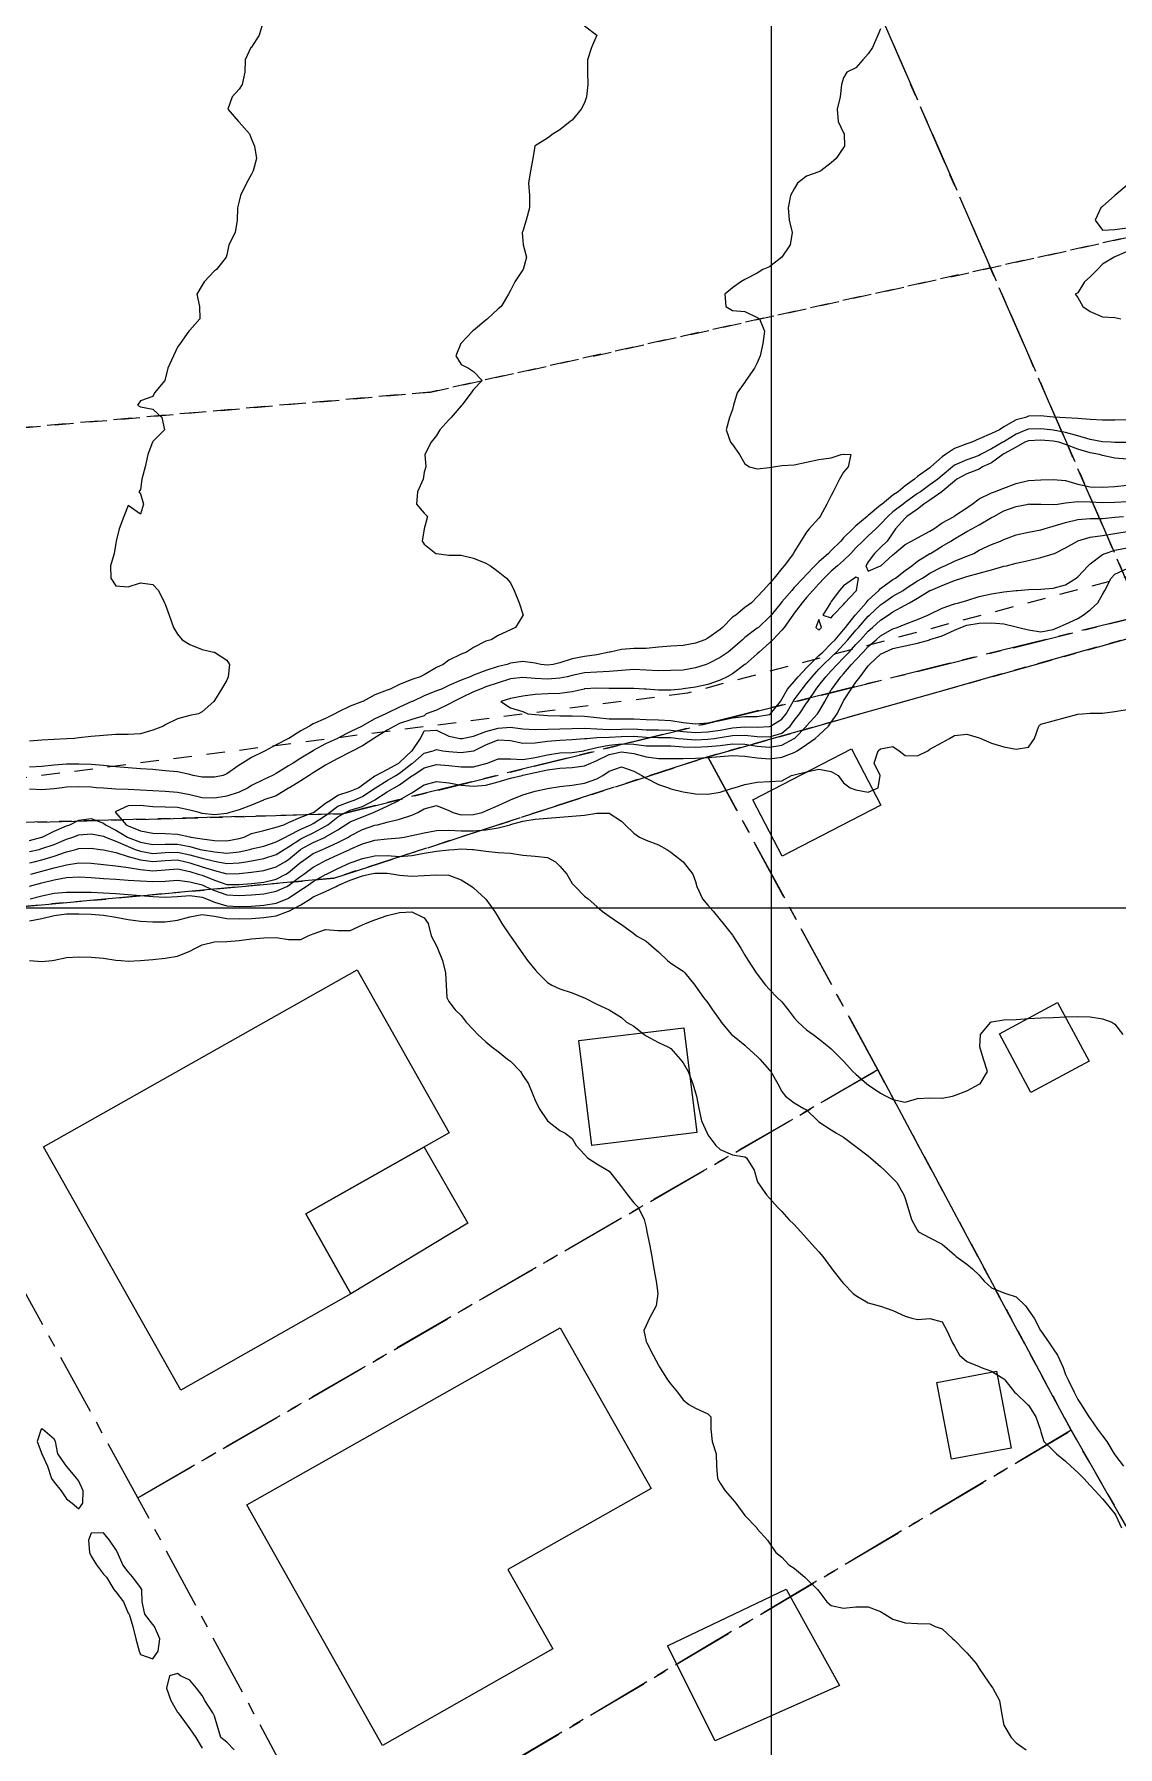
# Model space of a CAD drawing. Header units: centimetres. Extents: x 0 to 642158, y -847 to 649707.
# Drawn here: x 617536.9 to 617580.9, y 621053.4 to 621122.8 of the extents above; entities that cross this region are included whole.
import ezdxf

# ---------------------------------------------------------------- set-up
doc = ezdxf.new("R2010")
doc.units = ezdxf.units.CM
doc.header["$MEASUREMENT"] = 0
doc.linetypes.add('CENTERX2', pattern=[4, 2.5, -0.5, 0.5, -0.5])
doc.linetypes.add('JIS_02_0.7', pattern=[1.35, 0.75, -0.6])
for name, color, linetype, lineweight in [('MEV_grille', 254, 'Continuous', 9), ('WAL_parcellaire agricole', 7, 'JIS_02_0.7', 25), ('WAL_topographie 0.5', 253, 'Continuous', 20)]:
    doc.layers.add(name, color=color, linetype=linetype, lineweight=lineweight)
doc.layers.add('SPW_batiments', color=7, linetype='Continuous')
doc.layers.add('SPW_parcellaire cadastral', color=7, linetype='CENTERX2', lineweight=25, true_color=0xff0542)

# ---------------------------------------------------------------- blocks, each defined once
blk = doc.blocks.new('*U114')
at = {"layer": 'MEV_grille', "transparency": 33554687}
blk.add_lwpolyline([(-1338.461, 0), (1338.461, 0)], dxfattribs=at)
blk = doc.blocks.new('*U115')
at = {"layer": 'MEV_grille', "color": 0, "linetype": 'ByBlock', "lineweight": -2, "transparency": 16777216}
blk.add_blockref('*U114', (0, -1300), dxfattribs=at)
blk = doc.blocks.new('*U112')
at = {"layer": 'MEV_grille', "transparency": 33554687}
blk.add_lwpolyline([(0, 1825.476), (0, -1825.476)], dxfattribs=at)
blk = doc.blocks.new('*U113')
at = {"layer": 'MEV_grille', "color": 0, "linetype": 'ByBlock', "lineweight": -2, "transparency": 16777216}
blk.add_blockref('*U112', (2200, 0), dxfattribs=at)

msp = doc.modelspace()

# ---------------------------------------------------------------- linework, layer by layer
at = {"layer": 'SPW_batiments'}
for points in [[(617571.259, 621091.541), (617567.259, 621089.474), (617566.075, 621091.757), (617570.074, 621093.824), (617571.259, 621091.541)], [(617553.76, 621078.256), (617547.944, 621074.972), (617549.777, 621071.738), (617542.878, 621067.821), (617537.311, 621077.687), (617550.025, 621084.872), (617553.76, 621078.256)], [(617579.71, 621081.159), (617577.343, 621079.891), (617576.076, 621082.275), (617578.425, 621083.541), (617579.71, 621081.159)], [(617559.543, 621077.75), (617559.023, 621081.998), (617563.273, 621082.519), (617563.794, 621078.271), (617559.543, 621077.75)], [(617554.512, 621074.598), (617549.777, 621071.738), (617547.944, 621074.972), (617552.737, 621077.678), (617552.746, 621077.682), (617554.512, 621074.598)], [(617561.945, 621063.84), (617556.145, 621060.556), (617557.963, 621057.339), (617551.063, 621053.423), (617545.562, 621063.172), (617558.261, 621070.356), (617561.945, 621063.84)], [(617576.545, 621065.475), (617574.128, 621065.025), (617573.527, 621068.141), (617575.944, 621068.591), (617576.545, 621065.475)], [(617564.542, 621053.616), (617562.613, 621057.469), (617567.425, 621059.753), (617569.591, 621055.859), (617564.542, 621053.616)]]:
    msp.add_lwpolyline(points, dxfattribs=at)
at = {"layer": 'SPW_parcellaire cadastral'}
for points in [[(617538.237, 621199.46), (617592.196, 621217.455), (617645.679, 621116.604), (617635.583, 621112.981), (617621.517, 621109.888), (617595.424, 621102.277), (617581.841, 621099.219), (617538.237, 621199.46)], [(617538.237, 621199.46), (617581.841, 621099.219), (617549.441, 621091.194), (617513.087, 621090.2), (617490.744, 621161.536), (617488.605, 621168.331), (617485.609, 621177.591), (617515.448, 621190.015), (617538.237, 621199.46)], [(617490.091, 621092.931), (617513.087, 621090.2), (617549.441, 621091.194), (617581.841, 621099.219), (617595.424, 621102.277), (617564.249, 621093.504), (617549.086, 621088.582), (617528.392, 621086.69), (617480.518, 621088.112), (617457.76, 621092.256), (617490.091, 621092.931)], [(617564.249, 621093.504), (617595.424, 621102.277), (617602.765, 621087.791), (617592.493, 621082.147), (617600.315, 621068.351), (617583.188, 621058.863), (617578.975, 621066.199), (617571.135, 621080.808), (617564.249, 621093.504)], [(617564.249, 621093.504), (617571.135, 621080.808), (617541.142, 621063.459), (617528.392, 621086.69), (617549.086, 621088.582), (617564.249, 621093.504)], [(617549.174, 621048.533), (617541.142, 621063.459), (617571.135, 621080.808), (617578.975, 621066.199), (617549.174, 621048.533)], [(617583.188, 621058.863), (617587.614, 621050.421), (617557.739, 621032.75), (617549.174, 621048.533), (617578.975, 621066.199), (617583.188, 621058.863)]]:
    msp.add_lwpolyline(points, dxfattribs=at)
at = {"layer": 'WAL_parcellaire agricole'}
for points in [[(617721.396, 621168.036), (617718.834, 621146.973), (617704.834, 621139.972), (617679.836, 621129.969), (617644.838, 621117.965), (617581.84, 621100.958), (617563.418, 621096.083), (617532.309, 621092.109), (617481.799, 621094.913), (617463.342, 621096.144), (617450.14, 621094.49), (617443.443, 621090.541), (617438.243, 621090.441), (617434.143, 621089.54), (617429.644, 621085.54), (617425.044, 621083.839), (617422.244, 621084.839), (617413.142, 621102.738)], [(617413.228, 621107.04), (617421.575, 621104.22), (617424.591, 621105.439), (617441.341, 621107.941), (617461.341, 621107.443), (617494.841, 621106.281), (617524.34, 621105.784), (617553.006, 621108.287), (617587.588, 621115.958), (617629.004, 621126.63), (617667.668, 621140.134), (617721.396, 621168.036)], [(617721.396, 621168.036), (617667.668, 621140.134), (617629.004, 621126.63), (617587.588, 621115.958), (617553.006, 621108.287), (617524.34, 621105.784), (617494.841, 621106.281), (617461.341, 621107.443), (617441.341, 621107.941), (617424.591, 621105.439), (617421.575, 621104.22), (617413.228, 621107.04)]]:
    msp.add_lwpolyline(points, dxfattribs=at)
at = {"layer": 'WAL_topographie 0.5'}
for points in [[(617546.203, 621123.25), (617546.056, 621122.75), (617545.75, 621122.275), (617545.726, 621122.25), (617545.489, 621121.75), (617545.483, 621121.25), (617545.375, 621120.75), (617545.25, 621120.568), (617544.97, 621120.25), (617544.794, 621119.75), (617545.227, 621119.25), (617545.25, 621119.233), (617545.662, 621118.75), (617545.75, 621118.536), (617545.871, 621118.25), (617545.945, 621117.75), (617545.811, 621117.25), (617545.75, 621117.125), (617545.541, 621116.75), (617545.302, 621116.25), (617545.25, 621116.023), (617545.179, 621115.75), (617545.172, 621115.25), (617545.083, 621114.75), (617544.824, 621114.25), (617544.75, 621113.85), (617544.725, 621113.75), (617544.325, 621113.25), (617544.25, 621113.205), (617543.833, 621112.75), (617543.75, 621112.619), (617543.526, 621112.25), (617543.641, 621111.75), (617543.659, 621111.25), (617543.25, 621110.8), (617543.202, 621110.75), (617542.85, 621110.25), (617542.75, 621110.103), (617542.592, 621109.75), (617542.35, 621109.25), (617542.25, 621108.806), (617542.231, 621108.75), (617541.813, 621108.25), (617541.75, 621108.107), (617541.25, 621107.932), (617541.132, 621107.75), (617541.25, 621107.687), (617541.75, 621107.594), (617542.117, 621107.25), (617542.221, 621106.75), (617541.75, 621106.279), (617541.732, 621106.25), (617541.55, 621105.75), (617541.437, 621105.25), (617541.295, 621104.75), (617541.25, 621104.333), (617541.179, 621104.25), (617541.25, 621104.167), (617541.375, 621103.75), (617541.25, 621103.333), (617540.75, 621103.688), (617540.575, 621103.25), (617540.38, 621102.75), (617540.267, 621102.25), (617540.25, 621102.167), (617540.176, 621101.75), (617540.033, 621101.25), (617540.045, 621100.75), (617540.25, 621100.428), (617540.75, 621100.398), (617541.25, 621100.548), (617541.75, 621100.489), (617541.978, 621100.25), (617542.216, 621099.75), (617542.25, 621099.685), (617542.406, 621099.25), (617542.58, 621098.75), (617542.75, 621098.477), (617542.942, 621098.25), (617543.25, 621098.056), (617543.75, 621097.855), (617544.214, 621097.75), (617544.25, 621097.738), (617544.75, 621097.422), (617544.86, 621097.25), (617544.8, 621096.75), (617544.75, 621096.611), (617544.533, 621096.25), (617544.25, 621095.778), (617544.224, 621095.75), (617543.75, 621095.321), (617543.6, 621095.25), (617543.25, 621095.177), (617542.75, 621095.038), (617542.25, 621094.792), (617542.18, 621094.75), (617541.75, 621094.586), (617541.25, 621094.431), (617540.75, 621094.4), (617540.25, 621094.407), (617539.75, 621094.361), (617539.25, 621094.324), (617538.75, 621094.275), (617538.571, 621094.25), (617538.25, 621094.224), (617537.75, 621094.198), (617537.25, 621094.171), (617536.75, 621094.138)], [(617559.25, 621123.139), (617559.75, 621122.75), (617559.75, 621122.75), (617559.75, 621122.75), (617559.53, 621122.25), (617559.368, 621121.75), (617559.375, 621121.25), (617559.378, 621120.75), (617559.331, 621120.25), (617559.25, 621120.012), (617559.116, 621119.75), (617558.75, 621119.309), (617558.663, 621119.25), (617558.25, 621118.923), (617557.972, 621118.75), (617557.75, 621118.576), (617557.25, 621118.266), (617557.239, 621118.25), (617557.155, 621117.75), (617557.061, 621117.25), (617556.978, 621116.75), (617557.023, 621116.25), (617557.015, 621115.75), (617556.886, 621115.25), (617556.75, 621114.809), (617556.723, 621114.75), (617556.75, 621114.417), (617556.762, 621114.25), (617556.891, 621113.75), (617556.76, 621113.25), (617556.75, 621113.236), (617556.423, 621112.75), (617556.25, 621112.411), (617556.17, 621112.25), (617555.864, 621111.75), (617555.75, 621111.664), (617555.321, 621111.25), (617555.25, 621111.197), (617554.75, 621110.784), (617554.71, 621110.75), (617554.25, 621110.267), (617554.234, 621110.25), (617554.03, 621109.75), (617554.25, 621109.406), (617554.544, 621109.25), (617554.75, 621109.115), (617555.102, 621108.75), (617554.75, 621108.385), (617554.658, 621108.25), (617554.269, 621107.75), (617554.25, 621107.731), (617553.839, 621107.25), (617553.75, 621107.158), (617553.384, 621106.75), (617553.25, 621106.53), (617553.025, 621106.25), (617552.779, 621105.75), (617552.818, 621105.25), (617552.75, 621105.036), (617552.702, 621104.75), (617552.472, 621104.25), (617552.44, 621103.75), (617552.75, 621103.375), (617552.88, 621103.25), (617552.75, 621102.75), (617552.75, 621102.75), (617552.668, 621102.25), (617552.75, 621102.125), (617553.215, 621101.75), (617553.25, 621101.738), (617553.75, 621101.682), (617554.25, 621101.675), (617554.75, 621101.555), (617555.25, 621101.353), (617555.432, 621101.25), (617555.75, 621101.017), (617556.083, 621100.75), (617556.25, 621100.56), (617556.401, 621100.25), (617556.6, 621099.75), (617556.75, 621099.281), (617556.76, 621099.25), (617556.75, 621099.233), (617556.452, 621098.75), (617556.25, 621098.652), (617555.75, 621098.42), (617555.461, 621098.25), (617555.25, 621098.193), (617554.75, 621097.936), (617554.466, 621097.75), (617554.25, 621097.657), (617553.75, 621097.422), (617553.513, 621097.25), (617553.25, 621097.119), (617552.75, 621096.829), (617552.583, 621096.75), (617552.25, 621096.64), (617551.75, 621096.435), (617551.364, 621096.25), (617551.25, 621096.209), (617550.75, 621096.017), (617550.256, 621095.75), (617550.25, 621095.747), (617549.75, 621095.554), (617549.25, 621095.317), (617549.132, 621095.25), (617548.75, 621095.06), (617548.25, 621094.837), (617548.105, 621094.75), (617547.75, 621094.552), (617547.267, 621094.25), (617547.25, 621094.24), (617546.75, 621093.988), (617546.308, 621093.75), (617546.25, 621093.72), (617545.75, 621093.467), (617545.384, 621093.25), (617545.25, 621093.162), (617544.75, 621092.81), (617544.599, 621092.75), (617544.25, 621092.67), (617543.75, 621092.68), (617543.385, 621092.75), (617543.25, 621092.783), (617542.75, 621092.886), (617542.25, 621092.937), (617541.75, 621092.981), (617541.25, 621093.02), (617540.75, 621093.053), (617540.25, 621093.102), (617539.75, 621093.153), (617539.25, 621093.188), (617538.75, 621093.208), (617538.25, 621093.208), (617537.75, 621093.165), (617537.25, 621093.111), (617536.75, 621093.084)], [(617571.25, 621123.018), (617571.141, 621122.75), (617570.926, 621122.25), (617570.75, 621122), (617570.529, 621121.75), (617570.25, 621121.434), (617569.881, 621121.25), (617569.75, 621121.023), (617569.662, 621120.75), (617569.609, 621120.25), (617569.484, 621119.75), (617569.53, 621119.25), (617569.75, 621118.792), (617569.768, 621118.75), (617569.786, 621118.25), (617569.75, 621118.2), (617569.45, 621117.75), (617569.25, 621117.583), (617568.821, 621117.25), (617568.75, 621117.215), (617568.25, 621117.037), (617567.875, 621116.75), (617567.75, 621116.525), (617567.597, 621116.25), (617567.507, 621115.75), (617567.55, 621115.25), (617567.662, 621114.75), (617567.583, 621114.25), (617567.25, 621113.75), (617567.25, 621113.75), (617566.75, 621113.358), (617566.479, 621113.25), (617566.25, 621113.109), (617565.75, 621112.845), (617565.591, 621112.75), (617565.25, 621112.516), (617564.935, 621112.25), (617564.977, 621111.75), (617565.25, 621111.6), (617565.75, 621111.56), (617566.25, 621111.314), (617566.347, 621111.25), (617566.54, 621110.75), (617566.474, 621110.25), (617566.37, 621109.75), (617566.25, 621109.479), (617566.138, 621109.25), (617565.788, 621108.75), (617565.75, 621108.683), (617565.433, 621108.25), (617565.293, 621107.75), (617565.25, 621107.583), (617565.129, 621107.25), (617564.988, 621106.75), (617565.172, 621106.25), (617565.25, 621106.16), (617565.536, 621105.75), (617565.75, 621105.375), (617565.94, 621105.25), (617566.25, 621105.179), (617566.75, 621105.228), (617566.904, 621105.25), (617567.25, 621105.309), (617567.75, 621105.341), (617568.25, 621105.446), (617568.75, 621105.559), (617569.25, 621105.617), (617569.65, 621105.75), (617569.75, 621105.773), (617570.05, 621105.75), (617569.931, 621105.25), (617569.75, 621105.047), (617569.586, 621104.75), (617569.325, 621104.25), (617569.25, 621104.095), (617569.069, 621103.75), (617568.807, 621103.25), (617568.75, 621103.179), (617568.352, 621102.75), (617568.25, 621102.605), (617568.023, 621102.25), (617567.75, 621101.816), (617567.715, 621101.75), (617567.345, 621101.25), (617567.25, 621101.129), (617566.937, 621100.75), (617566.75, 621100.523), (617566.493, 621100.25), (617566.25, 621099.984), (617566.012, 621099.75), (617565.75, 621099.55), (617565.377, 621099.25), (617565.25, 621099.157), (617564.847, 621098.75), (617564.75, 621098.664), (617564.25, 621098.316), (617564.127, 621098.25), (617563.75, 621098.105), (617563.25, 621098.009), (617562.75, 621097.986), (617562.25, 621097.941), (617561.75, 621097.899), (617561.25, 621097.892), (617560.75, 621097.858), (617560.288, 621097.75), (617560.25, 621097.744), (617559.75, 621097.642), (617559.25, 621097.568), (617558.75, 621097.474), (617558.25, 621097.307), (617557.983, 621097.25), (617557.75, 621097.22), (617557.48, 621097.25), (617557.25, 621097.293), (617556.75, 621097.368), (617556.25, 621097.293), (617556.106, 621097.25), (617555.75, 621097.16), (617555.25, 621097.007), (617554.75, 621096.812), (617554.606, 621096.75), (617554.25, 621096.615), (617553.75, 621096.397), (617553.443, 621096.25), (617553.25, 621096.171), (617552.75, 621095.974), (617552.273, 621095.75), (617552.25, 621095.739), (617551.75, 621095.512), (617551.25, 621095.276), (617551.198, 621095.25), (617550.75, 621095.036), (617550.25, 621094.759), (617550.231, 621094.75), (617549.75, 621094.519), (617549.25, 621094.258), (617549.233, 621094.25), (617548.75, 621094.025), (617548.25, 621093.754), (617548.244, 621093.75), (617547.75, 621093.449), (617547.439, 621093.25), (617547.25, 621093.138), (617546.75, 621092.829), (617546.601, 621092.75), (617546.25, 621092.585), (617545.75, 621092.34), (617545.611, 621092.25), (617545.25, 621092.075), (617544.75, 621091.901), (617544.25, 621091.823), (617543.75, 621091.838), (617543.25, 621091.957), (617542.75, 621092.06), (617542.25, 621092.096), (617541.75, 621092.123), (617541.25, 621092.156), (617540.75, 621092.176), (617540.25, 621092.196), (617539.75, 621092.227), (617539.456, 621092.25), (617539.25, 621092.266), (617538.75, 621092.288), (617538.25, 621092.272), (617538.077, 621092.25), (617537.75, 621092.206), (617537.25, 621092.168), (617536.75, 621092.191)], [(617581.25, 621116.671), (617580.75, 621116.25), (617580.75, 621116.25), (617580.25, 621115.81), (617580.177, 621115.75), (617579.954, 621115.25), (617580.25, 621114.844), (617580.75, 621114.88), (617581.25, 621114.947)], [(617581.25, 621113.986), (617580.75, 621113.776), (617580.72, 621113.75), (617580.25, 621113.473), (617580.042, 621113.25), (617579.75, 621112.958), (617579.519, 621112.75), (617579.25, 621112.311), (617579.139, 621112.25), (617579.25, 621112.117), (617579.446, 621111.75), (617579.75, 621111.557), (617580.25, 621111.341), (617580.75, 621111.314), (617580.984, 621111.25)], [(617581.25, 621107.168), (617580.75, 621107.153), (617580.25, 621107.148), (617579.75, 621107.173), (617579.25, 621107.214), (617578.75, 621107.241), (617578.511, 621107.25), (617578.25, 621107.268), (617577.75, 621107.326), (617577.25, 621107.304), (617577.118, 621107.25), (617576.75, 621107.157), (617576.25, 621106.872), (617576.069, 621106.75), (617575.75, 621106.606), (617575.25, 621106.393), (617574.955, 621106.25), (617574.75, 621106.186), (617574.25, 621106.006), (617573.883, 621105.75), (617573.75, 621105.662), (617573.288, 621105.25), (617573.25, 621105.22), (617572.75, 621104.867), (617572.619, 621104.75), (617572.25, 621104.488), (617571.961, 621104.25), (617571.75, 621104.106), (617571.309, 621103.75), (617571.25, 621103.702), (617570.75, 621103.285), (617570.708, 621103.25), (617570.25, 621102.868), (617570.131, 621102.75), (617569.75, 621102.374), (617569.633, 621102.25), (617569.25, 621101.865), (617569.139, 621101.75), (617568.75, 621101.405), (617568.591, 621101.25), (617568.25, 621100.898), (617568.114, 621100.75), (617567.75, 621100.36), (617567.649, 621100.25), (617567.25, 621099.783), (617567.221, 621099.75), (617566.814, 621099.25), (617566.75, 621099.175), (617566.297, 621098.75), (617566.25, 621098.71), (617565.75, 621098.333), (617565.655, 621098.25), (617565.25, 621097.889), (617565.075, 621097.75), (617564.75, 621097.522), (617564.25, 621097.276), (617564.185, 621097.25), (617563.75, 621097.103), (617563.25, 621097.02), (617562.75, 621096.996), (617562.25, 621096.988), (617561.75, 621097.014), (617561.25, 621097.04), (617560.75, 621097.005), (617560.25, 621096.954), (617559.75, 621096.936), (617559.25, 621096.902), (617558.75, 621096.803), (617558.54, 621096.75), (617558.25, 621096.685), (617557.75, 621096.648), (617557.25, 621096.674), (617556.75, 621096.71), (617556.25, 621096.657), (617555.75, 621096.506), (617555.25, 621096.334), (617555.026, 621096.25), (617554.75, 621096.133), (617554.25, 621095.892), (617553.945, 621095.75), (617553.75, 621095.629), (617553.25, 621095.397), (617552.824, 621095.25), (617552.75, 621095.16), (617552.25, 621095.009), (617551.75, 621094.853), (617551.549, 621094.75), (617551.25, 621094.579), (617550.75, 621094.275), (617550.71, 621094.25), (617550.25, 621093.953), (617549.853, 621093.75), (617549.75, 621093.69), (617549.25, 621093.438), (617548.901, 621093.25), (617548.75, 621093.161), (617548.25, 621092.852), (617548.086, 621092.75), (617547.75, 621092.527), (617547.283, 621092.25), (617547.25, 621092.225), (617546.75, 621091.92), (617546.25, 621091.755), (617546.237, 621091.75), (617545.75, 621091.547), (617545.25, 621091.351), (617544.872, 621091.25), (617544.75, 621091.204), (617544.25, 621091.144), (617543.75, 621091.203), (617543.63, 621091.25), (617543.25, 621091.343), (617542.75, 621091.441), (617542.25, 621091.455), (617541.75, 621091.471), (617541.25, 621091.526), (617540.75, 621091.519), (617540.25, 621091.278), (617540.225, 621091.25), (617540.25, 621091.23), (617540.66, 621090.75), (617540.75, 621090.698), (617541.25, 621090.504), (617541.75, 621090.406), (617542.25, 621090.396), (617542.75, 621090.368), (617543.25, 621090.262), (617543.286, 621090.25), (617543.75, 621090.177), (617544.25, 621090.11), (617544.75, 621090.098), (617545.25, 621090.195), (617545.45, 621090.25), (617545.75, 621090.389), (617546.25, 621090.521), (617546.75, 621090.649), (617547.059, 621090.75), (617547.25, 621090.839), (617547.75, 621091.05), (617548.25, 621091.246), (617548.257, 621091.25), (617548.75, 621091.626), (617548.947, 621091.75), (617549.25, 621091.946), (617549.75, 621092.103), (617550.089, 621092.25), (617550.25, 621092.369), (617550.75, 621092.729), (617550.788, 621092.75), (617551.25, 621092.991), (617551.717, 621093.25), (617551.75, 621093.275), (617552.25, 621093.74), (617552.261, 621093.75), (617552.602, 621094.25), (617552.75, 621094.553), (617553.25, 621094.582), (617553.75, 621094.335), (617554.2, 621094.25), (617554.25, 621094.244), (617554.285, 621094.25), (617554.75, 621094.333), (617555.25, 621094.523), (617555.75, 621094.666), (617556.25, 621094.7), (617556.75, 621094.642), (617557.25, 621094.614), (617557.75, 621094.628), (617558.25, 621094.639), (617558.75, 621094.651), (617559.25, 621094.658), (617559.75, 621094.64), (617560.25, 621094.614), (617560.75, 621094.622), (617561.25, 621094.632), (617561.75, 621094.601), (617562.25, 621094.589), (617562.75, 621094.583), (617563.25, 621094.524), (617563.75, 621094.49), (617564.25, 621094.513), (617564.75, 621094.58), (617565.25, 621094.675), (617565.75, 621094.716), (617566.25, 621094.705), (617566.75, 621094.737), (617566.782, 621094.75), (617567.25, 621095.025), (617567.425, 621095.25), (617567.711, 621095.75), (617567.75, 621095.81), (617568.066, 621096.25), (617568.25, 621096.472), (617568.471, 621096.75), (617568.75, 621097.049), (617568.942, 621097.25), (617569.25, 621097.543), (617569.456, 621097.75), (617569.75, 621098.058), (617569.928, 621098.25), (617570.25, 621098.634), (617570.355, 621098.75), (617570.75, 621099.203), (617570.801, 621099.25), (617571.25, 621099.669), (617571.367, 621099.75), (617571.75, 621100.013), (617572.16, 621100.25), (617572.25, 621100.308), (617572.75, 621100.629), (617572.948, 621100.75), (617573.25, 621100.947), (617573.75, 621101.205), (617573.852, 621101.25), (617574.25, 621101.432), (617574.75, 621101.63), (617575.036, 621101.75), (617575.25, 621101.872), (617575.75, 621102.106), (617576.114, 621102.25), (617576.25, 621102.313), (617576.75, 621102.504), (617577.25, 621102.603), (617577.75, 621102.703), (617577.886, 621102.75), (617578.25, 621102.849), (617578.75, 621102.997), (617579.25, 621103.124), (617579.75, 621103.167), (617580.25, 621103.165), (617580.75, 621103.21), (617581.095, 621103.25)], [(617581.25, 621106.248), (617580.75, 621106.243), (617580.595, 621106.25), (617580.25, 621106.268), (617579.75, 621106.363), (617579.25, 621106.511), (617578.75, 621106.647), (617578.25, 621106.737), (617578.142, 621106.75), (617577.75, 621106.8), (617577.25, 621106.782), (617577.171, 621106.75), (617576.75, 621106.586), (617576.25, 621106.273), (617576.211, 621106.25), (617575.75, 621105.992), (617575.3, 621105.75), (617575.25, 621105.722), (617574.75, 621105.546), (617574.25, 621105.32), (617574.16, 621105.25), (617573.75, 621104.899), (617573.572, 621104.75), (617573.25, 621104.522), (617572.864, 621104.25), (617572.75, 621104.169), (617572.25, 621103.81), (617572.17, 621103.75), (617571.75, 621103.432), (617571.538, 621103.25), (617571.25, 621102.938), (617571.054, 621102.75), (617570.75, 621102.455), (617570.525, 621102.25), (617570.25, 621101.968), (617570.042, 621101.75), (617569.75, 621101.455), (617569.51, 621101.25), (617569.25, 621101.028), (617568.958, 621100.75), (617568.75, 621100.518), (617568.504, 621100.25), (617568.25, 621099.961), (617568.067, 621099.75), (617567.75, 621099.319), (617567.699, 621099.25), (617567.336, 621098.75), (617567.25, 621098.641), (617566.875, 621098.25), (617566.75, 621098.116), (617566.331, 621097.75), (617566.25, 621097.67), (617565.765, 621097.25), (617565.75, 621097.238), (617565.25, 621096.864), (617565.026, 621096.75), (617564.75, 621096.611), (617564.25, 621096.434), (617563.75, 621096.322), (617563.25, 621096.255), (617563.191, 621096.25), (617562.75, 621096.206), (617562.25, 621096.199), (617561.75, 621096.245), (617561.683, 621096.25), (617561.25, 621096.275), (617560.75, 621096.272), (617560.25, 621096.274), (617559.75, 621096.278), (617559.25, 621096.252), (617559.238, 621096.25), (617558.75, 621096.142), (617558.25, 621096.063), (617557.75, 621096.05), (617557.25, 621096.025), (617556.75, 621095.959), (617556.25, 621095.859), (617555.858, 621095.75), (617556.25, 621095.489), (617556.75, 621095.339), (617556.948, 621095.25), (617557.25, 621095.212), (617557.75, 621095.174), (617558.25, 621095.169), (617558.75, 621095.168), (617559.25, 621095.143), (617559.75, 621095.1), (617560.25, 621095.047), (617560.75, 621095.037), (617561.25, 621095.046), (617561.75, 621095.015), (617562.25, 621094.996), (617562.75, 621094.979), (617563.25, 621094.898), (617563.75, 621094.845), (617564.25, 621094.881), (617564.75, 621094.978), (617565.25, 621095.088), (617565.75, 621095.129), (617566.25, 621095.138), (617566.75, 621095.223), (617566.79, 621095.25), (617567.199, 621095.75), (617567.25, 621095.838), (617567.475, 621096.25), (617567.75, 621096.558), (617567.907, 621096.75), (617568.25, 621097.115), (617568.375, 621097.25), (617568.75, 621097.604), (617568.904, 621097.75), (617569.25, 621098.09), (617569.402, 621098.25), (617569.75, 621098.653), (617569.83, 621098.75), (617570.226, 621099.25), (617570.25, 621099.277), (617570.666, 621099.75), (617570.75, 621099.849), (617571.173, 621100.25), (617571.25, 621100.323), (617571.75, 621100.688), (617571.849, 621100.75), (617572.25, 621101.06), (617572.519, 621101.25), (617572.75, 621101.427), (617573.25, 621101.739), (617573.27, 621101.75), (617573.75, 621102.042), (617574.097, 621102.25), (617574.25, 621102.343), (617574.75, 621102.639), (617574.953, 621102.75), (617575.25, 621102.906), (617575.75, 621103.199), (617575.836, 621103.25), (617576.25, 621103.467), (617576.75, 621103.651), (617577.244, 621103.75), (617577.25, 621103.751), (617577.3, 621103.75), (617577.75, 621103.738), (617578.25, 621103.727), (617578.422, 621103.75), (617578.75, 621103.794), (617579.25, 621103.847), (617579.75, 621103.834), (617580.25, 621103.817), (617580.75, 621103.826), (617581.25, 621103.846)], [(617581.25, 621105.569), (617580.75, 621105.606), (617580.25, 621105.712), (617580.118, 621105.75), (617579.75, 621105.825), (617579.25, 621105.967), (617578.75, 621106.159), (617578.482, 621106.25), (617578.25, 621106.301), (617577.75, 621106.341), (617577.25, 621106.309), (617577.099, 621106.25), (617576.75, 621106.056), (617576.25, 621105.777), (617576.202, 621105.75), (617575.75, 621105.416), (617575.377, 621105.25), (617575.25, 621105.167), (617574.75, 621104.979), (617574.336, 621104.75), (617574.25, 621104.671), (617573.75, 621104.263), (617573.73, 621104.25), (617573.25, 621103.91), (617573.006, 621103.75), (617572.75, 621103.537), (617572.315, 621103.25), (617572.25, 621103.178), (617571.849, 621102.75), (617571.75, 621102.587), (617571.512, 621102.25), (617571.25, 621101.981), (617570.999, 621101.75), (617570.75, 621101.408), (617570.647, 621101.25), (617570.75, 621101.032), (617571.25, 621101.238), (617571.266, 621101.25), (617571.75, 621101.692), (617571.817, 621101.75), (617572.25, 621102.107), (617572.5, 621102.25), (617572.75, 621102.383), (617573.25, 621102.65), (617573.404, 621102.75), (617573.75, 621102.986), (617574.228, 621103.25), (617574.25, 621103.266), (617574.75, 621103.6), (617574.959, 621103.75), (617575.25, 621103.962), (617575.75, 621104.206), (617575.872, 621104.25), (617576.25, 621104.394), (617576.75, 621104.582), (617577.25, 621104.709), (617577.75, 621104.728), (617578.25, 621104.748), (617578.75, 621104.698), (617579.25, 621104.551), (617579.75, 621104.45), (617580.25, 621104.431), (617580.75, 621104.463), (617581.25, 621104.512)], [(617536.75, 621090.114), (617537.25, 621090.245), (617537.262, 621090.25), (617537.75, 621090.487), (617538.25, 621090.705), (617538.379, 621090.75), (617538.75, 621090.936), (617539.25, 621090.997), (617539.75, 621090.814), (617539.826, 621090.75), (617540.25, 621090.529), (617540.723, 621090.25), (617540.75, 621090.236), (617541.25, 621090.039), (617541.75, 621089.948), (617542.25, 621089.966), (617542.75, 621089.964), (617543.25, 621089.867), (617543.67, 621089.75), (617543.75, 621089.73), (617544.25, 621089.644), (617544.75, 621089.595), (617545.25, 621089.653), (617545.685, 621089.75), (617545.75, 621089.768), (617546.25, 621089.885), (617546.75, 621090.052), (617547.125, 621090.25), (617547.25, 621090.311), (617547.75, 621090.567), (617548.157, 621090.75), (617548.25, 621090.799), (617548.75, 621091.126), (617548.904, 621091.25), (617549.25, 621091.498), (617549.75, 621091.694), (617549.906, 621091.75), (617550.25, 621091.894), (617550.75, 621092.236), (617550.77, 621092.25), (617551.25, 621092.545), (617551.592, 621092.75), (617551.75, 621092.844), (617552.25, 621093.225), (617552.284, 621093.25), (617552.75, 621093.648), (617553.111, 621093.75), (617553.25, 621093.795), (617553.502, 621093.75), (617553.75, 621093.714), (617554.25, 621093.674), (617554.75, 621093.744), (617554.762, 621093.75), (617555.25, 621093.984), (617555.75, 621094.187), (617556.25, 621094.168), (617556.75, 621094.056), (617557.25, 621094.066), (617557.75, 621094.141), (617558.25, 621094.183), (617558.75, 621094.202), (617559.25, 621094.241), (617559.343, 621094.25), (617559.75, 621094.28), (617560.25, 621094.304), (617560.75, 621094.33), (617561.25, 621094.334), (617561.75, 621094.294), (617562.25, 621094.289), (617562.75, 621094.289), (617563.062, 621094.25), (617563.25, 621094.225), (617563.75, 621094.189), (617564.25, 621094.213), (617564.506, 621094.25), (617564.75, 621094.285), (617565.25, 621094.37), (617565.75, 621094.383), (617566.25, 621094.33), (617566.75, 621094.314), (617567.25, 621094.459), (617567.591, 621094.75), (617567.75, 621094.969), (617567.966, 621095.25), (617568.25, 621095.675), (617568.304, 621095.75), (617568.637, 621096.25), (617568.75, 621096.396), (617569.024, 621096.75), (617569.25, 621096.988), (617569.488, 621097.25), (617569.75, 621097.514), (617569.971, 621097.75), (617570.25, 621098.053), (617570.437, 621098.25), (617570.75, 621098.598), (617570.923, 621098.75), (617571.25, 621099.046), (617571.558, 621099.25), (617571.75, 621099.381), (617572.25, 621099.654), (617572.422, 621099.75), (617572.75, 621099.933), (617573.25, 621100.238), (617573.276, 621100.25), (617573.75, 621100.448), (617574.25, 621100.644), (617574.538, 621100.75), (617574.75, 621100.817), (617575.25, 621100.945), (617575.75, 621101.085), (617576.25, 621101.225), (617576.356, 621101.25), (617576.75, 621101.348), (617577.25, 621101.463), (617577.75, 621101.577), (617578.25, 621101.724), (617578.304, 621101.75), (617578.75, 621101.969), (617579.227, 621102.25), (617579.25, 621102.259), (617579.75, 621102.405), (617580.25, 621102.479), (617580.75, 621102.56), (617581.25, 621102.638)], [(617536.75, 621089.66), (617537.134, 621089.75), (617537.25, 621089.778), (617537.75, 621089.952), (617538.25, 621090.166), (617538.499, 621090.25), (617538.75, 621090.339), (617539.25, 621090.383), (617539.75, 621090.289), (617539.835, 621090.25), (617540.25, 621090.082), (617540.75, 621089.86), (617541.035, 621089.75), (617541.25, 621089.672), (617541.75, 621089.588), (617542.25, 621089.622), (617542.75, 621089.636), (617543.25, 621089.527), (617543.75, 621089.387), (617544.25, 621089.274), (617544.386, 621089.25), (617544.75, 621089.179), (617545.25, 621089.203), (617545.524, 621089.25), (617545.75, 621089.291), (617546.25, 621089.377), (617546.75, 621089.538), (617547.078, 621089.75), (617547.25, 621089.851), (617547.75, 621090.177), (617547.886, 621090.25), (617548.25, 621090.422), (617548.75, 621090.684), (617548.847, 621090.75), (617549.25, 621091.063), (617549.563, 621091.25), (617549.75, 621091.332), (617550.25, 621091.492), (617550.731, 621091.75), (617550.75, 621091.762), (617551.25, 621092.083), (617551.527, 621092.25), (617551.75, 621092.371), (617552.25, 621092.728), (617552.282, 621092.75), (617552.75, 621093.051), (617553.25, 621093.184), (617553.75, 621093.149), (617554.25, 621093.101), (617554.75, 621093.1), (617555.25, 621093.228), (617555.318, 621093.25), (617555.75, 621093.418), (617556.25, 621093.414), (617556.75, 621093.396), (617557.25, 621093.47), (617557.75, 621093.585), (617558.25, 621093.657), (617558.75, 621093.68), (617559.224, 621093.75), (617559.25, 621093.753), (617559.75, 621093.876), (617560.25, 621093.979), (617560.75, 621094.028), (617561.25, 621094.014), (617561.75, 621093.953), (617562.25, 621093.94), (617562.75, 621093.946), (617563.25, 621093.91), (617563.75, 621093.894), (617564.25, 621093.915), (617564.75, 621093.965), (617565.25, 621094.025), (617565.75, 621094.012), (617566.25, 621093.933), (617566.75, 621093.893), (617567.25, 621093.976), (617567.75, 621094.247), (617567.755, 621094.25), (617568.249, 621094.75), (617568.25, 621094.751), (617568.697, 621095.25), (617568.75, 621095.33), (617568.99, 621095.75), (617569.25, 621096.213), (617569.272, 621096.25), (617569.644, 621096.75), (617569.75, 621096.868), (617570.077, 621097.25), (617570.25, 621097.436), (617570.54, 621097.75), (617570.75, 621097.973), (617571.07, 621098.25), (617571.25, 621098.406), (617571.75, 621098.686), (617571.928, 621098.75), (617572.25, 621098.881), (617572.75, 621099.067), (617573.17, 621099.25), (617573.25, 621099.289), (617573.75, 621099.527), (617574.25, 621099.7), (617574.426, 621099.75), (617574.75, 621099.843), (617575.25, 621099.995), (617575.75, 621100.115), (617576.25, 621100.193), (617576.75, 621100.247), (617576.794, 621100.25), (617577.25, 621100.281), (617577.75, 621100.295), (617578.25, 621100.344), (617578.75, 621100.469), (617579.185, 621100.75), (617579.25, 621100.795), (617579.663, 621101.25), (617579.75, 621101.325), (617580.25, 621101.699), (617580.359, 621101.75), (617580.75, 621101.877), (617581.25, 621101.967)], [(617536.75, 621089.205), (617536.943, 621089.25), (617537.25, 621089.321), (617537.75, 621089.468), (617538.25, 621089.648), (617538.631, 621089.75), (617538.75, 621089.784), (617539.25, 621089.795), (617539.609, 621089.75), (617539.75, 621089.732), (617540.25, 621089.616), (617540.75, 621089.458), (617541.25, 621089.323), (617541.75, 621089.253), (617542.25, 621089.301), (617542.75, 621089.332), (617543.09, 621089.25), (617543.25, 621089.205), (617543.75, 621089.045), (617544.25, 621088.896), (617544.75, 621088.758), (617545.25, 621088.765), (617545.75, 621088.832), (617546.25, 621088.897), (617546.75, 621089.037), (617547.1, 621089.25), (617547.25, 621089.345), (617547.732, 621089.75), (617547.75, 621089.762), (617548.25, 621090.029), (617548.749, 621090.25), (617548.75, 621090.251), (617549.25, 621090.547), (617549.557, 621090.75), (617549.75, 621090.865), (617550.25, 621091.068), (617550.693, 621091.25), (617550.75, 621091.274), (617551.25, 621091.503), (617551.747, 621091.75), (617551.75, 621091.752), (617552.25, 621092.038), (617552.562, 621092.25), (617552.75, 621092.367), (617553.25, 621092.504), (617553.75, 621092.453), (617554.25, 621092.357), (617554.75, 621092.308), (617555.25, 621092.349), (617555.75, 621092.486), (617556.25, 621092.634), (617556.716, 621092.75), (617556.75, 621092.757), (617557.25, 621092.864), (617557.75, 621092.967), (617558.25, 621093.037), (617558.75, 621093.068), (617559.25, 621093.138), (617559.503, 621093.25), (617559.75, 621093.346), (617560.25, 621093.589), (617560.75, 621093.704), (617561.25, 621093.639), (617561.75, 621093.5), (617562.25, 621093.437), (617562.75, 621093.437), (617563.25, 621093.439), (617563.75, 621093.45), (617564.25, 621093.477), (617564.75, 621093.519), (617565.25, 621093.555), (617565.75, 621093.529), (617566.25, 621093.462), (617566.75, 621093.426), (617567.25, 621093.486), (617567.75, 621093.68), (617567.869, 621093.75), (617568.25, 621094), (617568.602, 621094.25), (617568.75, 621094.376), (617569.137, 621094.75), (617569.25, 621094.909), (617569.487, 621095.25), (617569.737, 621095.75), (617569.75, 621095.773), (617570.057, 621096.25), (617570.25, 621096.532), (617570.416, 621096.75), (617570.75, 621097.184), (617570.807, 621097.25), (617571.25, 621097.656), (617571.426, 621097.75), (617571.75, 621097.894), (617572.25, 621098.003), (617572.75, 621098.114), (617573.245, 621098.25), (617573.25, 621098.251), (617573.75, 621098.412), (617574.25, 621098.642), (617574.504, 621098.75), (617574.75, 621098.836), (617575.25, 621098.916), (617575.75, 621098.939), (617576.25, 621098.887), (617576.75, 621098.773), (617576.848, 621098.75), (617577.25, 621098.645), (617577.75, 621098.574), (617578.25, 621098.662), (617578.441, 621098.75), (617578.75, 621098.873), (617579.25, 621099.105), (617579.459, 621099.25), (617579.75, 621099.461), (617580.055, 621099.75), (617580.25, 621100.087), (617580.334, 621100.25), (617580.597, 621100.75), (617580.75, 621100.902), (617581.25, 621101.136)], [(617569.25, 621099.132), (617569.327, 621099.25), (617569.75, 621099.681), (617569.807, 621099.75), (617570.25, 621100.221), (617570.272, 621100.25), (617570.352, 621100.75), (617570.25, 621100.79), (617570.198, 621100.75), (617569.75, 621100.426), (617569.589, 621100.25), (617569.25, 621099.793), (617569.217, 621099.75), (617568.914, 621099.25), (617569.25, 621099.132)], [(617568.75, 621098.631), (617568.855, 621098.75), (617568.75, 621099.069), (617568.631, 621098.75), (617568.75, 621098.631)], [(617536.795, 621088.75), (617537.25, 621088.865), (617537.75, 621088.996), (617538.25, 621089.127), (617538.75, 621089.21), (617539.25, 621089.192), (617539.75, 621089.142), (617540.25, 621089.087), (617540.75, 621089.01), (617541.25, 621088.933), (617541.75, 621088.884), (617542.25, 621088.922), (617542.75, 621088.964), (617543.25, 621088.853), (617543.591, 621088.75), (617543.75, 621088.697), (617544.25, 621088.498), (617544.75, 621088.328), (617545.25, 621088.324), (617545.75, 621088.372), (617546.25, 621088.421), (617546.75, 621088.542), (617547.144, 621088.75), (617547.25, 621088.811), (617547.75, 621089.229), (617547.778, 621089.25), (617548.25, 621089.576), (617548.623, 621089.75), (617548.75, 621089.801), (617549.25, 621090.023), (617549.68, 621090.25), (617549.75, 621090.295), (617550.25, 621090.554), (617550.75, 621090.727), (617550.852, 621090.75), (617551.25, 621090.847), (617551.75, 621090.976), (617552.25, 621091.138), (617552.496, 621091.25), (617552.75, 621091.398), (617553.25, 621091.532), (617553.75, 621091.324), (617553.911, 621091.25), (617554.25, 621091.154), (617554.75, 621091.167), (617555.093, 621091.25), (617555.25, 621091.308), (617555.75, 621091.526), (617556.22, 621091.75), (617556.25, 621091.764), (617556.75, 621091.964), (617557.25, 621092.112), (617557.75, 621092.221), (617557.905, 621092.25), (617558.25, 621092.299), (617558.75, 621092.358), (617559.25, 621092.429), (617559.75, 621092.603), (617559.991, 621092.75), (617560.25, 621092.913), (617560.75, 621093.096), (617561.25, 621092.92), (617561.573, 621092.75), (617561.75, 621092.63), (617562.25, 621092.381), (617562.647, 621092.25), (617562.75, 621092.201), (617563.25, 621092.081), (617563.75, 621092.004), (617564.25, 621091.988), (617564.75, 621092.07), (617565.25, 621092.231), (617565.31, 621092.25), (617565.75, 621092.383), (617566.25, 621092.476), (617566.75, 621092.494), (617567.25, 621092.533), (617567.642, 621092.75), (617567.75, 621092.77), (617568.25, 621092.892), (617568.75, 621092.994), (617569.25, 621092.911), (617569.531, 621092.75), (617569.75, 621092.446), (617570.015, 621092.25), (617570.25, 621092.157), (617570.75, 621092.064), (617571.15, 621092.25), (617571.231, 621092.75), (617570.993, 621093.25), (617571.15, 621093.75), (617571.25, 621093.827), (617571.75, 621093.917), (617572, 621093.75), (617572.25, 621093.559), (617572.75, 621093.544), (617573.169, 621093.75), (617573.25, 621093.806), (617573.75, 621094.077), (617574.05, 621094.25), (617574.25, 621094.372), (617574.75, 621094.417), (617575.25, 621094.269), (617575.313, 621094.25), (617575.75, 621094.059), (617576.25, 621093.908), (617576.75, 621093.807), (617577.25, 621093.896), (617577.496, 621094.25), (617577.668, 621094.75), (617577.75, 621094.819), (617578.25, 621094.96), (617578.75, 621095.101), (617579.25, 621095.235), (617579.438, 621095.25), (617579.75, 621095.274), (617580.25, 621095.275), (617580.75, 621095.337), (617581.25, 621095.422)], [(617536.75, 621088.264), (617537.25, 621088.398), (617537.75, 621088.521), (617538.25, 621088.604), (617538.75, 621088.632), (617539.25, 621088.607), (617539.75, 621088.571), (617540.25, 621088.539), (617540.75, 621088.507), (617541.25, 621088.475), (617541.75, 621088.444), (617542.25, 621088.459), (617542.75, 621088.499), (617543.25, 621088.434), (617543.75, 621088.308), (617543.887, 621088.25), (617544.25, 621088.076), (617544.75, 621087.9), (617545.25, 621087.879), (617545.75, 621087.912), (617546.25, 621087.949), (617546.75, 621088.053), (617547.178, 621088.25), (617547.25, 621088.286), (617547.75, 621088.66), (617547.875, 621088.75), (617548.25, 621089.03), (617548.652, 621089.25), (617548.75, 621089.297), (617549.25, 621089.522), (617549.736, 621089.75), (617549.75, 621089.757), (617550.25, 621089.974), (617550.75, 621090.12), (617551.25, 621090.176), (617551.75, 621090.219), (617551.932, 621090.25), (617552.25, 621090.305), (617552.75, 621090.415), (617553.25, 621090.508), (617553.75, 621090.522), (617554.25, 621090.498), (617554.75, 621090.5), (617555.25, 621090.541), (617555.75, 621090.628), (617556.233, 621090.75), (617556.25, 621090.755), (617556.75, 621090.886), (617557.25, 621090.978), (617557.75, 621091.015), (617558.25, 621091.051), (617558.75, 621091.094), (617559.25, 621091.139), (617559.75, 621091.221), (617560.25, 621091.212), (617560.75, 621090.89), (617560.9, 621090.75), (617561.25, 621090.401), (617561.475, 621090.25), (617561.75, 621090.123), (617562.25, 621089.933), (617562.583, 621089.75), (617562.75, 621089.635), (617563.244, 621089.25), (617563.25, 621089.244), (617563.637, 621088.75), (617563.75, 621088.442), (617563.797, 621088.25), (617564.034, 621087.75), (617564.25, 621087.484), (617564.459, 621087.25), (617564.75, 621086.891), (617564.871, 621086.75), (617565.25, 621086.272), (617565.265, 621086.25), (617565.581, 621085.75), (617565.75, 621085.458), (617565.88, 621085.25), (617566.212, 621084.75), (617566.25, 621084.693), (617566.586, 621084.25), (617566.75, 621084.066), (617567.057, 621083.75), (617567.25, 621083.564), (617567.509, 621083.25), (617567.75, 621082.917), (617567.907, 621082.75), (617568.25, 621082.432), (617568.52, 621082.25), (617568.75, 621082.065), (617569.153, 621081.75), (617569.25, 621081.659), (617569.659, 621081.25), (617569.75, 621081.161), (617570.128, 621080.75), (617570.25, 621080.642), (617570.692, 621080.25), (617570.75, 621080.206), (617571.25, 621079.869), (617571.472, 621079.75), (617571.75, 621079.608), (617572.25, 621079.495), (617572.75, 621079.647), (617573.25, 621079.679), (617573.75, 621079.668), (617574.162, 621079.75), (617574.25, 621079.771), (617574.75, 621079.962), (617575.25, 621080.226), (617575.288, 621080.25), (617575.589, 621080.75), (617575.428, 621081.25), (617575.278, 621081.75), (617575.299, 621082.25), (617575.721, 621082.75), (617575.75, 621082.763), (617576.25, 621082.834), (617576.75, 621082.848), (617577.25, 621082.889), (617577.75, 621082.919), (617578.25, 621082.934), (617578.75, 621082.959), (617579.25, 621082.975), (617579.75, 621082.96), (617580.25, 621082.88), (617580.618, 621082.75), (617580.75, 621082.667), (617581.071, 621082.25)], [(617536.781, 621087.75), (617537.25, 621087.866), (617537.75, 621087.978), (617538.25, 621088.02), (617538.75, 621088.017), (617539.25, 621088.008), (617539.75, 621087.988), (617540.25, 621087.96), (617540.75, 621087.923), (617541.25, 621087.883), (617541.75, 621087.843), (617542.25, 621087.815), (617542.75, 621087.833), (617543.25, 621087.877), (617543.75, 621087.818), (617543.92, 621087.75), (617544.25, 621087.615), (617544.75, 621087.459), (617545.25, 621087.429), (617545.75, 621087.452), (617546.25, 621087.483), (617546.75, 621087.573), (617547.188, 621087.75), (617547.25, 621087.777), (617547.75, 621088.104), (617547.967, 621088.25), (617548.25, 621088.449), (617548.75, 621088.727), (617548.793, 621088.75), (617549.25, 621088.972), (617549.75, 621089.205), (617549.872, 621089.25), (617550.25, 621089.381), (617550.75, 621089.493), (617551.25, 621089.503), (617551.75, 621089.465), (617552.25, 621089.498), (617552.75, 621089.601), (617553.25, 621089.676), (617553.75, 621089.732), (617553.966, 621089.75), (617554.25, 621089.77), (617554.706, 621089.75), (617554.75, 621089.747), (617555.25, 621089.672), (617555.75, 621089.627), (617556.25, 621089.589), (617556.75, 621089.509), (617557.25, 621089.479), (617557.75, 621089.422), (617558.074, 621089.25), (617558.25, 621089.068), (617558.524, 621088.75), (617558.75, 621088.362), (617558.865, 621088.25), (617559.25, 621087.859), (617559.39, 621087.75), (617559.75, 621087.429), (617559.963, 621087.25), (617560.25, 621087.045), (617560.674, 621086.75), (617560.75, 621086.707), (617561.25, 621086.337), (617561.359, 621086.25), (617561.75, 621086.024), (617562.075, 621085.75), (617562.25, 621085.593), (617562.612, 621085.25), (617562.75, 621085.131), (617563.25, 621084.808), (617563.319, 621084.75), (617563.721, 621084.25), (617563.75, 621084.209), (617564.069, 621083.75), (617564.25, 621083.523), (617564.436, 621083.25), (617564.75, 621082.808), (617564.793, 621082.75), (617565.208, 621082.25), (617565.25, 621082.211), (617565.75, 621081.811), (617565.819, 621081.75), (617566.25, 621081.354), (617566.355, 621081.25), (617566.75, 621080.804), (617566.795, 621080.75), (617567.079, 621080.25), (617567.25, 621079.937), (617567.399, 621079.75), (617567.75, 621079.476), (617568.14, 621079.25), (617568.25, 621079.188), (617568.705, 621078.75), (617568.75, 621078.711), (617569.25, 621078.375), (617569.469, 621078.25), (617569.75, 621078.077), (617570.194, 621077.75), (617570.25, 621077.705), (617570.75, 621077.324), (617570.841, 621077.25), (617571.25, 621076.894), (617571.408, 621076.75), (617571.75, 621076.411), (617571.909, 621076.25), (617572.197, 621075.75), (617572.25, 621075.602), (617572.354, 621075.25), (617572.498, 621074.75), (617572.75, 621074.294), (617572.788, 621074.25), (617573.25, 621073.999), (617573.744, 621073.75), (617573.75, 621073.746), (617574.25, 621073.311), (617574.315, 621073.25), (617574.75, 621072.93), (617574.975, 621072.75), (617575.25, 621072.494), (617575.449, 621072.25), (617575.75, 621071.972), (617576.25, 621071.773), (617576.328, 621071.75), (617576.75, 621071.613), (617577.124, 621071.25), (617577.25, 621071.075), (617577.482, 621070.75), (617577.735, 621070.25), (617577.75, 621070.226), (617578.08, 621069.75), (617578.25, 621069.507), (617578.422, 621069.25), (617578.646, 621068.75), (617578.75, 621068.461), (617578.851, 621068.25), (617579.093, 621067.75), (617579.25, 621067.448), (617579.38, 621067.25), (617579.698, 621066.75), (617579.75, 621066.676), (617580.039, 621066.25), (617580.25, 621065.97), (617580.423, 621065.75), (617580.721, 621065.25), (617580.75, 621065.209), (617581.104, 621064.75)], [(617536.75, 621086.852), (617537.25, 621086.943), (617537.75, 621087.075), (617538.25, 621087.136), (617538.75, 621087.133), (617539.25, 621087.118), (617539.75, 621087.082), (617540.25, 621087.006), (617540.75, 621086.91), (617541.25, 621086.842), (617541.75, 621086.815), (617542.25, 621086.812), (617542.75, 621086.879), (617543.25, 621087.018), (617543.75, 621087.108), (617544.25, 621087.04), (617544.75, 621086.944), (617545.25, 621086.927), (617545.75, 621086.952), (617546.25, 621086.983), (617546.75, 621087.06), (617547.25, 621087.242), (617547.265, 621087.25), (617547.75, 621087.501), (617548.138, 621087.75), (617548.25, 621087.819), (617548.75, 621088.039), (617549.176, 621088.25), (617549.25, 621088.284), (617549.75, 621088.495), (617550.25, 621088.678), (617550.535, 621088.75), (617550.75, 621088.79), (617551.25, 621088.788), (617551.52, 621088.75), (617551.75, 621088.705), (617552.25, 621088.659), (617552.75, 621088.685), (617553.25, 621088.723), (617553.75, 621088.699), (617554.25, 621088.52), (617554.683, 621088.25), (617554.75, 621088.186), (617555.237, 621087.75), (617555.25, 621087.733), (617555.6, 621087.25), (617555.75, 621087), (617555.895, 621086.75), (617556.24, 621086.25), (617556.25, 621086.237), (617556.589, 621085.75), (617556.75, 621085.513), (617556.938, 621085.25), (617557.25, 621084.868), (617557.352, 621084.75), (617557.75, 621084.352), (617557.929, 621084.25), (617558.25, 621084.099), (617558.75, 621083.939), (617559.21, 621083.75), (617559.25, 621083.729), (617559.75, 621083.481), (617560.25, 621083.25), (617560.25, 621083.25), (617560.75, 621082.93), (617560.954, 621082.75), (617561.25, 621082.577), (617561.667, 621082.25), (617561.75, 621082.193), (617562.25, 621081.919), (617562.631, 621081.75), (617562.75, 621081.672), (617563.125, 621081.25), (617563.25, 621081.102), (617563.444, 621080.75), (617563.642, 621080.25), (617563.75, 621079.88), (617563.787, 621079.75), (617563.876, 621079.25), (617563.985, 621078.75), (617564.215, 621078.25), (617564.25, 621078.183), (617564.567, 621077.75), (617564.75, 621077.581), (617565.25, 621077.364), (617565.75, 621077.288), (617565.818, 621077.25), (617566.123, 621076.75), (617566.25, 621076.318), (617566.268, 621076.25), (617566.62, 621075.75), (617566.75, 621075.613), (617567.075, 621075.25), (617567.25, 621075.065), (617567.533, 621074.75), (617567.75, 621074.54), (617568.011, 621074.25), (617568.25, 621073.984), (617568.466, 621073.75), (617568.75, 621073.439), (617568.91, 621073.25), (617569.25, 621072.788), (617569.28, 621072.75), (617569.663, 621072.25), (617569.75, 621072.155), (617570.145, 621071.75), (617570.25, 621071.668), (617570.75, 621071.371), (617571.197, 621071.25), (617571.25, 621071.23), (617571.75, 621071.057), (617572.25, 621070.825), (617572.522, 621070.75), (617572.75, 621070.686), (617573.25, 621070.734), (617573.75, 621070.598), (617573.936, 621070.25), (617574.172, 621069.75), (617574.25, 621069.604), (617574.448, 621069.25), (617574.75, 621068.995), (617575.25, 621068.78), (617575.33, 621068.75), (617575.75, 621068.593), (617576.25, 621068.287), (617576.289, 621068.25), (617576.672, 621067.75), (617576.75, 621067.694), (617577.212, 621067.25), (617577.25, 621067.216), (617577.537, 621066.75), (617577.716, 621066.25), (617577.75, 621066.139), (617577.869, 621065.75), (617578.25, 621065.378), (617578.375, 621065.25), (617578.75, 621064.95), (617578.967, 621064.75), (617579.25, 621064.484), (617579.487, 621064.25), (617579.75, 621063.964), (617579.948, 621063.75), (617580.25, 621063.424), (617580.391, 621063.25), (617580.75, 621062.82), (617580.787, 621062.75), (617581.019, 621062.25)], [(617536.75, 621085.244), (617537.25, 621085.204), (617537.662, 621085.25), (617537.75, 621085.258), (617538.25, 621085.364), (617538.75, 621085.398), (617539.25, 621085.38), (617539.75, 621085.335), (617540.25, 621085.264), (617540.464, 621085.25), (617540.75, 621085.224), (617541.25, 621085.25), (617541.25, 621085.25), (617541.75, 621085.286), (617542.25, 621085.336), (617542.75, 621085.426), (617543.25, 621085.618), (617543.477, 621085.75), (617543.75, 621085.874), (617544.25, 621086.003), (617544.75, 621086.019), (617545.25, 621086.052), (617545.75, 621086.121), (617546.25, 621086.165), (617546.75, 621086.175), (617547.25, 621086.096), (617547.75, 621086.096), (617548.05, 621086.25), (617548.25, 621086.332), (617548.75, 621086.502), (617549.25, 621086.467), (617549.75, 621086.461), (617550.25, 621086.686), (617550.364, 621086.75), (617550.75, 621086.898), (617551.25, 621087.071), (617551.75, 621087.187), (617552.25, 621087.218), (617552.75, 621086.969), (617552.903, 621086.75), (617553.036, 621086.25), (617553.25, 621085.833), (617553.283, 621085.75), (617553.493, 621085.25), (617553.614, 621084.75), (617553.641, 621084.25), (617553.662, 621083.75), (617553.75, 621083.588), (617554.005, 621083.25), (617554.25, 621083.009), (617554.453, 621082.75), (617554.75, 621082.43), (617554.917, 621082.25), (617555.25, 621081.951), (617555.485, 621081.75), (617555.75, 621081.549), (617556.132, 621081.25), (617556.25, 621081.157), (617556.648, 621080.75), (617556.75, 621080.586), (617556.978, 621080.25), (617557.181, 621079.75), (617557.25, 621079.579), (617557.41, 621079.25), (617557.75, 621078.75), (617557.75, 621078.75), (617558.25, 621078.35), (617558.464, 621078.25), (617558.75, 621078.028), (617558.903, 621077.75), (617559.25, 621077.38), (617559.365, 621077.25), (617559.75, 621077.003), (617560.186, 621076.75), (617560.25, 621076.698), (617560.616, 621076.25), (617560.75, 621076.067), (617560.993, 621075.75), (617561.25, 621075.426), (617561.42, 621075.25), (617561.664, 621074.75), (617561.75, 621074.417), (617561.777, 621074.25), (617561.887, 621073.75), (617561.976, 621073.25), (617562.061, 621072.75), (617562.158, 621072.25), (617562.214, 621071.75), (617562.151, 621071.25), (617561.88, 621070.75), (617561.75, 621070.45), (617561.65, 621070.25), (617561.75, 621069.806), (617561.771, 621069.75), (617562.036, 621069.25), (617562.25, 621068.841), (617562.306, 621068.75), (617562.615, 621068.25), (617562.75, 621068.066), (617563.023, 621067.75), (617563.25, 621067.438), (617563.481, 621067.25), (617563.75, 621067.091), (617564.25, 621066.869), (617564.364, 621066.75), (617564.375, 621066.25), (617564.417, 621065.75), (617564.591, 621065.25), (617564.602, 621064.75), (617564.636, 621064.25), (617564.75, 621064.05), (617564.95, 621063.75), (617565.25, 621063.404), (617565.388, 621063.25), (617565.75, 621062.75), (617565.75, 621062.75), (617566.23, 621062.25), (617566.25, 621062.204), (617566.667, 621061.75), (617566.75, 621061.625), (617567, 621061.25), (617567.25, 621061.063), (617567.528, 621060.75), (617567.75, 621060.617), (617568.173, 621060.25), (617568.25, 621060.179), (617568.694, 621059.75), (617568.75, 621059.675), (617569.065, 621059.25), (617569.25, 621059.094), (617569.75, 621058.989), (617570.25, 621059.037), (617570.75, 621059.048), (617571.25, 621058.86), (617571.423, 621058.75), (617571.75, 621058.537), (617572.25, 621058.398), (617572.75, 621058.373), (617573.25, 621058.349), (617573.456, 621058.25), (617573.75, 621058.149), (617574.184, 621057.75), (617574.25, 621057.694), (617574.679, 621057.25), (617574.75, 621057.173), (617575.129, 621056.75), (617575.25, 621056.55), (617575.45, 621056.25), (617575.75, 621055.818), (617575.802, 621055.75), (617576.069, 621055.25), (617576.154, 621054.75), (617576.245, 621054.25), (617576.25, 621054.241), (617576.542, 621053.75), (617576.75, 621053.527), (617577.154, 621053.25)], [(617538.75, 621063.015), (617538.904, 621063.25), (617538.921, 621063.75), (617538.75, 621064.139), (617538.667, 621064.25), (617538.25, 621064.75), (617538.25, 621064.75), (617537.9, 621065.25), (617537.803, 621065.75), (617537.75, 621065.843), (617537.272, 621066.25), (617537.25, 621066.264), (617537.219, 621066.25), (617537.056, 621065.75), (617537.25, 621065.25), (617537.25, 621065.25), (617537.476, 621064.75), (617537.639, 621064.25), (617537.75, 621064.096), (617538.031, 621063.75), (617538.25, 621063.417), (617538.484, 621063.25), (617538.75, 621063.015)], [(617541.75, 621056.942), (617541.96, 621057.25), (617542.036, 621057.75), (617541.813, 621058.25), (617541.75, 621058.333), (617541.427, 621058.75), (617541.321, 621059.25), (617541.295, 621059.75), (617541.25, 621059.825), (617540.935, 621060.25), (617540.75, 621060.468), (617540.526, 621060.75), (617540.317, 621061.25), (617540.25, 621061.369), (617539.992, 621061.75), (617539.75, 621062.038), (617539.25, 621062.023), (617539.143, 621061.75), (617539.179, 621061.25), (617539.25, 621061.103), (617539.457, 621060.75), (617539.75, 621060.364), (617539.869, 621060.25), (617540.172, 621059.75), (617540.25, 621059.65), (617540.553, 621059.25), (617540.75, 621058.786), (617540.792, 621058.75), (617540.935, 621058.25), (617541.059, 621057.75), (617541.193, 621057.25), (617541.25, 621057.117), (617541.75, 621056.942)], [(617545.04, 621053.25), (617544.75, 621053.558), (617544.5, 621053.75), (617544.355, 621054.25), (617544.25, 621054.611), (617544.184, 621054.75), (617543.858, 621055.25), (617543.75, 621055.447), (617543.512, 621055.75), (617543.25, 621056.064), (617542.868, 621056.25), (617542.75, 621056.341), (617542.417, 621056.25), (617542.306, 621055.75), (617542.48, 621055.25), (617542.75, 621054.774), (617542.769, 621054.75), (617543.146, 621054.25), (617543.25, 621054.1), (617543.491, 621053.75), (617543.75, 621053.309)]]:
    msp.add_lwpolyline(points, dxfattribs=at)

# ---------------------------------------------------------------- block references
at = {"layer": 'MEV_grille', "transparency": 33554687}
for name, p in [('*U113', (615366.814, 620593.644)), ('*U115', (616669.481, 622387.381))]:
    msp.add_blockref(name, p, dxfattribs=at)

doc.saveas('drawing.dxf')
